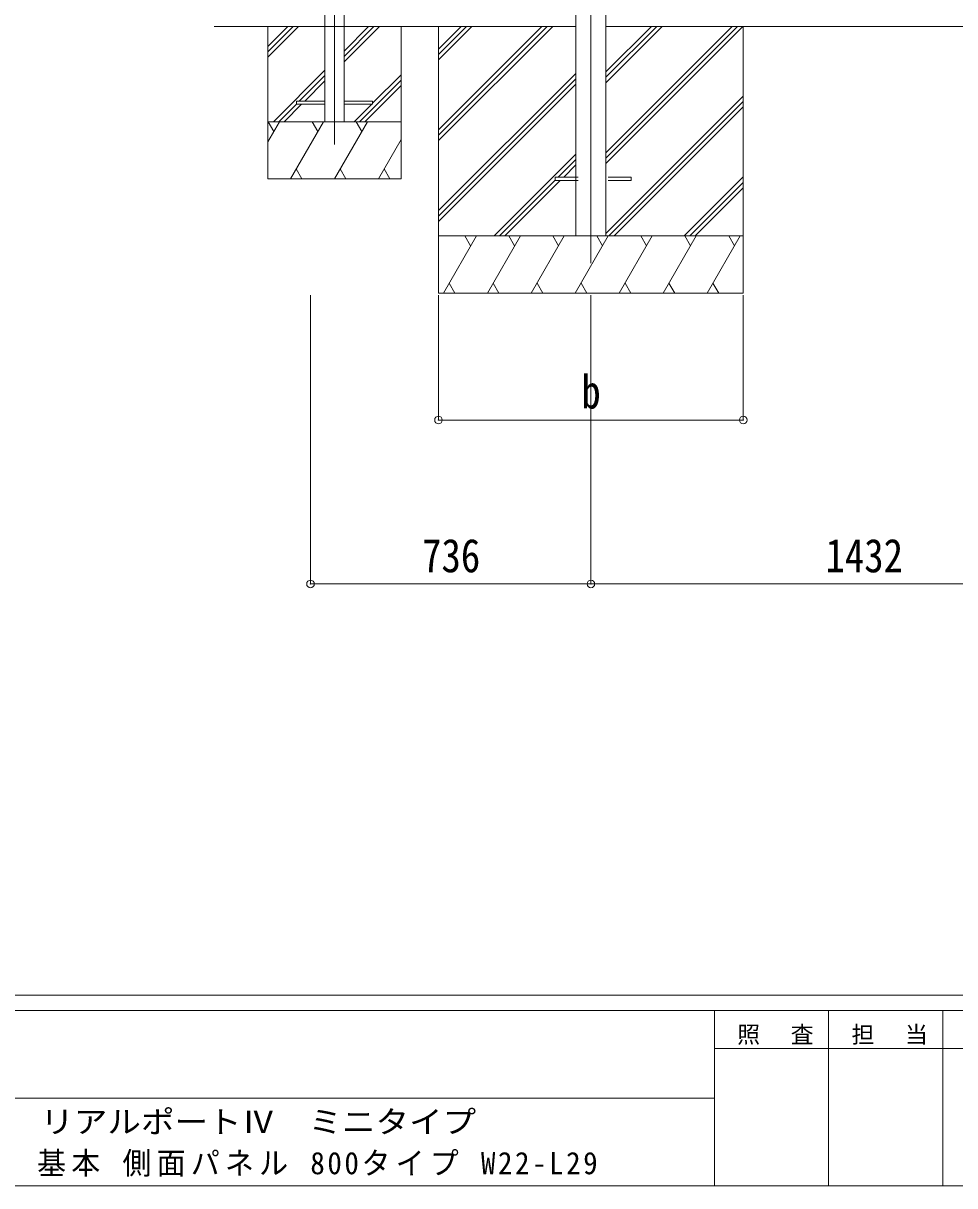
# Model space of a CAD drawing. Units: millimetres at full size. Extents: x -5590 to 5652, y -3902 to 3858.
# Drawn here: x 18 to 2463, y -3902 to -850 of the extents above; entities that cross this region are included whole.
import ezdxf
from ezdxf.enums import TextEntityAlignment as Align

# ---------------------------------------------------------------- set-up
doc = ezdxf.new("R2010")
doc.units = ezdxf.units.MM
doc.header["$LTSCALE"] = 20
doc.header["$PDMODE"] = 32
doc.header["$PDSIZE"] = 20
for name, color, linetype, lineweight in [('0-0_0', 7, 'Continuous', 9), ('0-1_本体', 4, 'Continuous', 9), ('0-2_部品', 7, 'Continuous', 9), ('0-8_PARTS2', 2, 'Continuous', 9), ('0-A_寸法', 6, 'Continuous', 9), ('1-0_FRAME', 7, 'Continuous', 9), ('1-1_GLASS', 4, 'Continuous', 9), ('1-8', 2, 'Continuous', 9), ('F-0_240', 7, 'Continuous', 9)]:
    doc.layers.add(name, color=color, linetype=linetype, lineweight=lineweight)
doc.styles.add('ＭＳ ゴシック', font='')
doc.styles.get('ＭＳ ゴシック').set_extended_font_data('MS Gothic')

msp = doc.modelspace()

# ---------------------------------------------------------------- linework, layer by layer
at = {"layer": '0-0_0'}
for p, q in [((1468.11, -858.31), (518.39, -858.31)), ((1107.72, -858.31), (1107.72, -1558.31)), ((1107.72, -1129.81), (1379.22, -858.31)), ((1107.72, -1143.95), (1393.36, -858.31)), ((1107.72, -1158.09), (1407.5, -858.31)), ((1107.72, -917.68), (1167.09, -858.31)), ((1107.72, -931.82), (1181.23, -858.31)), ((1107.72, -945.96), (1195.37, -858.31)), ((1547.11, -858.31), (2900.11, -858.31)), ((1547.11, -1218.17), (1906.98, -858.31)), ((1547.11, -1189.89), (1878.7, -858.31)), ((1547.11, -1204.03), (1892.84, -858.31)), ((1547.11, -1006.04), (1694.85, -858.31)), ((1547.11, -991.9), (1680.71, -858.31)), ((1547.11, -977.76), (1666.56, -858.31)), ((1907.72, -858.31), (1907.72, -1558.31)), ((1107.72, -1341.94), (1468.11, -981.55)), ((1107.72, -1356.08), (1468.11, -995.69)), ((1107.72, -1370.23), (1468.11, -1009.83)), ((1547.11, -1402.02), (1907.72, -1041.42)), ((1554.97, -1408.31), (1907.72, -1055.56)), ((1569.11, -1408.31), (1907.72, -1069.7)), ((1253.48, -1408.31), (1468.11, -1193.68)), ((1422.12, -1253.81), (1468.11, -1207.82)), ((1436.27, -1253.81), (1468.11, -1221.96)), ((1267.62, -1408.31), (1413.12, -1262.81)), ((1281.77, -1408.31), (1427.27, -1262.81)), ((1752.96, -1408.31), (1907.72, -1253.55)), ((1767.1, -1408.31), (1907.72, -1267.69)), ((1781.24, -1408.31), (1907.72, -1281.84)), ((1907.72, -1408.31), (1107.72, -1408.31)), ((1120.42, -1558.31), (1207.02, -1408.31)), ((1192.02, -1434.29), (1177.02, -1408.31)), ((1235.89, -1558.31), (1322.49, -1408.31)), ((1307.49, -1434.29), (1292.49, -1408.31)), ((1351.36, -1558.31), (1437.96, -1408.31)), ((1422.96, -1434.29), (1407.96, -1408.31)), ((1466.83, -1558.31), (1553.43, -1408.31)), ((1538.43, -1434.29), (1523.43, -1408.31)), ((1582.3, -1558.31), (1668.9, -1408.31)), ((1653.9, -1434.29), (1638.9, -1408.31)), ((1697.77, -1558.31), (1784.37, -1408.31)), ((1754.37, -1408.31), (1769.37, -1434.29)), ((1813.24, -1558.31), (1899.84, -1408.31)), ((1869.84, -1408.31), (1884.84, -1434.29)), ((1135.42, -1532.33), (1150.42, -1558.31)), ((1250.89, -1532.33), (1265.89, -1558.31)), ((1366.36, -1532.33), (1381.36, -1558.31)), ((1481.83, -1532.33), (1496.83, -1558.31)), ((1597.3, -1532.33), (1612.3, -1558.31)), ((1712.77, -1532.33), (1727.77, -1558.31)), ((1828.24, -1532.33), (1843.24, -1558.31)), ((1107.72, -1558.31), (1907.72, -1558.31))]:
    msp.add_line(p, q, dxfattribs=at)
at = {"layer": '0-1_本体'}
for p, q in [((1468.22, 1054.15), (1468.22, -1408.31)), ((1547.22, 1054.15), (1547.22, -1408.31))]:
    msp.add_line(p, q, dxfattribs=at)
at = {"layer": '0-2_部品', "color": 4}
for p, q in [((1413.52, -1253.81), (1413.52, -1262.81)), ((1413.52, -1253.81), (1473.92, -1253.81)), ((1413.52, -1262.81), (1473.92, -1262.81)), ((1552.92, -1253.81), (1613.52, -1253.81)), ((1552.92, -1262.81), (1613.52, -1262.81)), ((1613.52, -1253.81), (1613.52, -1262.81))]:
    msp.add_line(p, q, dxfattribs=at)
at = {"layer": '0-8_PARTS2'}
msp.add_line((1507.61, 1483.86), (1507.61, -1479.6), dxfattribs=at)
at = {"layer": '0-A_寸法'}
for p, q in [((771.61, -2321.76), (771.61, -1564.17)), ((1107.61, -1891.63), (1107.61, -1564.17)), ((1507.61, -2321.76), (1507.61, -1564.17)), ((1907.61, -1891.63), (1907.61, -1564.17)), ((1907.61, -1891.63), (1107.61, -1891.63)), ((1507.61, -2321.76), (771.61, -2321.76)), ((2939.61, -2321.76), (1507.61, -2321.76))]:
    msp.add_line(p, q, dxfattribs=at)
for p in [(1107.61, -1891.63), (1907.61, -1891.63), (771.61, -2321.76), (1507.61, -2321.76)]:
    msp.add_point(p, dxfattribs=at)
at = {"layer": '1-0_FRAME'}
for p, q in [((659.61, -910.75), (711.96, -858.41)), ((659.61, -924.9), (726.1, -858.41)), ((659.61, -939.04), (740.25, -858.41)), ((659.61, -858.41), (659.61, -1258.41)), ((859.61, -951.17), (952.38, -858.41)), ((859.61, -937.03), (938.24, -858.41)), ((859.61, -922.89), (924.09, -858.41)), ((1009.61, -1258.41), (1009.61, -858.41)), ((674.09, -1108.41), (809.61, -972.89)), ((742.23, -1054.41), (809.61, -987.03)), ((756.38, -1054.41), (809.61, -1001.17)), ((900.37, -1108.41), (1009.61, -999.16)), ((934.61, -1060.02), (1009.61, -985.02)), ((914.51, -1108.41), (1009.61, -1013.3)), ((688.23, -1108.41), (734.61, -1062.03)), ((702.38, -1108.41), (748.38, -1062.41)), ((886.22, -1108.41), (932.23, -1062.41)), ((659.61, -1161.52), (690.28, -1108.41)), ((659.61, -1108.41), (1009.61, -1108.41)), ((675.28, -1134.39), (660.28, -1108.41)), ((719.15, -1258.41), (805.75, -1108.41)), ((790.75, -1134.39), (775.75, -1108.41)), ((834.62, -1258.41), (921.22, -1108.41)), ((906.22, -1134.39), (891.22, -1108.41)), ((950.09, -1258.41), (1009.61, -1155.3)), ((734.15, -1232.43), (749.14, -1258.41)), ((849.62, -1232.43), (864.62, -1258.41)), ((965.09, -1232.43), (980.09, -1258.41)), ((659.61, -1258.41), (1009.61, -1258.41))]:
    msp.add_line(p, q, dxfattribs=at)
at = {"layer": '1-1_GLASS'}
for p, q in [((809.61, 1021.8), (809.61, -1108.41)), ((859.61, 1021.8), (859.61, -1108.41)), ((809.61, -1054.41), (734.61, -1054.41)), ((859.61, -1062.41), (934.61, -1062.41))]:
    msp.add_line(p, q, dxfattribs=at)
for points in [[(734.61, -1054.41), (734.61, -1062.41), (809.61, -1062.41)], [(934.61, -1062.41), (934.61, -1054.41), (859.61, -1054.41)]]:
    msp.add_lwpolyline(points, dxfattribs=at)
at = {"layer": '1-8'}
msp.add_line((834.61, 1028.76), (834.61, -1168.09), dxfattribs=at)
at = {"layer": 'F-0_240', "color": 5}
for p, q in [((-5590.3, -3401.77), (5369.7, -3401.77)), ((-5590.3, -3441.77), (3591.86, -3441.77)), ((1831.86, -3441.77), (1831.86, -3901.77)), ((2131.86, -3441.77), (2131.86, -3901.77)), ((2431.86, -3441.77), (2431.86, -3901.77)), ((1831.86, -3541.77), (3031.86, -3541.77)), ((-2268.14, -3671.77), (1831.86, -3671.77)), ((-5590.3, -3901.77), (5369.7, -3901.77))]:
    msp.add_line(p, q, dxfattribs=at)

# ---------------------------------------------------------------- texts
at = {"layer": '0-A_寸法', "color": 7, "style": 'ＭＳ ゴシック', "width": 0.85}
for s, p in [('b', (1482.72, -1887.63)), ('736', (1064.61, -2317.76)), ('1432', (2123.61, -2317.76))]:
    msp.add_text(s, height=87.98, dxfattribs=at).set_placement(p, align=Align.BOTTOM_LEFT)
at = {"layer": 'F-0_240', "style": 'ＭＳ ゴシック', "width": 1.1}
msp.add_text('リアルポートⅣ\u3000ミニタイプ', height=58.65, dxfattribs=at).set_placement((62.48, -3780.7), align=Align.BOTTOM_LEFT)
at = {"layer": 'F-0_240', "attachment_point": 7, "style": 'ＭＳ ゴシック'}
for s, insert, char_height in [('\\T1.17;照\u3000査', (1891.86, -3531.77), 43.99), ('\\T1.17;担\u3000当', (2191.86, -3531.77), 43.99), ('\\T1.18;\\W0.95;基本\\~側面パネル\\~800タイプ\\~W22-L29', (54, -3878.03), 58.65)]:
    msp.add_mtext(s, dxfattribs=dict(at, insert=insert, char_height=char_height))

doc.saveas('drawing.dxf')
